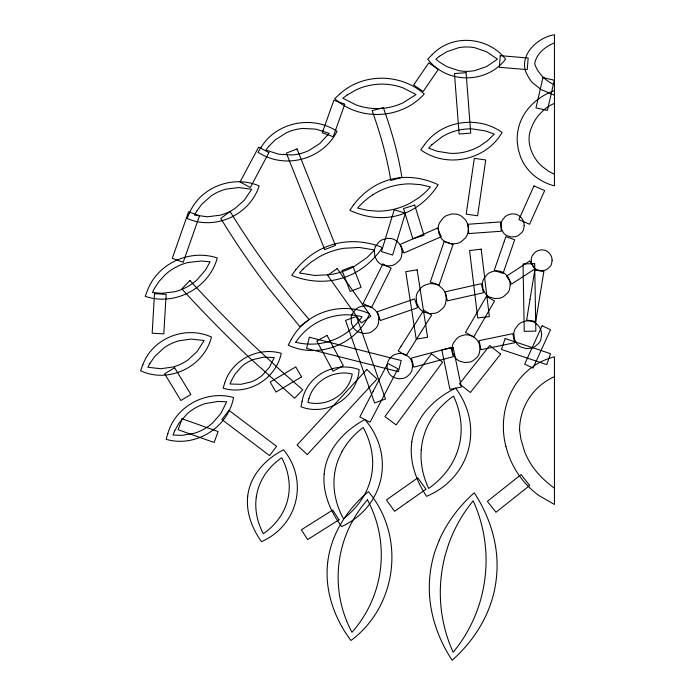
<?xml version="1.0" encoding="UTF-8"?>
<svg xmlns="http://www.w3.org/2000/svg" width="695" height="695" viewBox="0 0 695 695"><rect width="100%" height="100%" fill="white"/><g stroke="black" fill="none" stroke-linecap="round" stroke-linejoin="round"><path stroke-width="1.04" d="M554.454 42.89C545.358 46.496 536.332 53.628 534.681 63.818A32.83 32.83 0 0 0 538.104 71.012L541.544 75.546L545.54 79.352A37.521 37.521 0 0 0 554.454 84.747M554.454 90.558C538.112 96.292 523.709 109.193 518.974 126.195A47.147 47.147 0 0 0 517.245 141.71L518.27 149.382L520.442 156.627A46.452 46.452 0 0 0 528 169.467C534.768 177.607 544.263 183.219 554.454 185.895L554.454 34.75C536.444 37.539 516.576 57.251 527.8 75.911A30.841 30.841 0 0 0 532.605 82.809L541.214 89.612L554.454 95.206M554.454 174.263L548.772 171.387L541.77 166.201A39.389 39.389 0 0 1 536.427 160.171C529.642 150.85 526.515 138.401 531.527 127.524A43.429 43.429 0 0 1 539.207 114.562L543.586 110.157A41.5 41.5 0 0 1 554.445 103.346M554.454 488.177C544.845 481.244 536.21 472.774 530.033 462.601A71.759 71.759 0 0 1 524.473 451.307L520.876 438.936L519.573 430.049M505.951 446.659C499.097 420.684 505.943 390.66 526.002 372.19A65.339 65.339 0 0 1 554.445 356.796L554.454 504.457L539.033 495.613A86.501 86.501 0 0 1 505.995 446.65M519.547 430.049A58.606 58.606 0 0 1 554.488 376.647M295.766 342.261A61.421 61.421 0 0 0 362.06 316.712A61.421 61.421 0 0 0 295.731 342.244M324.148 474.068C322.515 493.094 330.386 511.624 341.688 526.549C384.448 506.716 395.611 455.373 364.936 419.58C344.251 430.413 326.172 449.908 324.148 474.068M421.24 449.874C420.197 463.096 423.012 476.449 428.65 488.411C439.527 480.879 448.666 470.741 454.426 458.787A68.883 68.883 0 0 0 460.95 434.636C461.984 421.413 459.169 408.061 453.531 396.098C442.654 403.639 433.515 413.768 427.755 425.722A68.883 68.883 0 0 0 421.24 449.874M247.715 496.178C245.917 512.467 252.137 528.565 261.468 541.657C297.99 525.698 308.901 480.627 283.551 449.813C265.62 458.917 249.948 475.476 247.715 496.178M446.32 298.668L445.521 303.689A14.213 14.213 0 0 1 443.349 307.746L439.005 311.577A16.098 16.098 0 0 1 435.148 313.228L429.545 313.706L423.689 311.942A14.204 14.204 0 0 1 419.311 308.241L416.713 303.133L416.192 297.008A14.195 14.195 0 0 1 417.495 292.482L421.083 287.713A16.732 16.732 0 0 1 424.662 285.237L429.91 283.621L434.462 283.89A14.63 14.63 0 0 1 439.978 286.34L443.106 289.381A15.611 15.611 0 0 1 445.703 294.471L446.32 298.668M468.413 228.907L467.605 233.928A14.213 14.213 0 0 1 465.442 237.985L461.098 241.817A16.098 16.098 0 0 1 457.241 243.467L451.637 243.945L445.773 242.181A14.204 14.204 0 0 1 441.403 238.489L438.806 233.372L438.284 227.248A14.195 14.195 0 0 1 439.588 222.721L443.167 217.952A16.732 16.732 0 0 1 446.755 215.476L452.002 213.869L456.554 214.138A14.63 14.63 0 0 1 462.071 216.588L465.198 219.629A15.611 15.611 0 0 1 467.796 224.711L468.413 228.907M552.125 260.304L551.569 263.813A9.765 9.765 0 0 1 550.075 266.628L547.069 269.26A11.111 11.111 0 0 1 544.394 270.39L540.51 270.711L536.453 269.486A9.86 9.86 0 0 1 533.421 266.923L531.623 263.379L531.258 259.148A9.843 9.843 0 0 1 532.161 256.021L534.637 252.719A11.554 11.554 0 0 1 537.122 250.999L540.753 249.887L543.916 250.07A10.13 10.13 0 0 1 547.73 251.772L549.25 253.11A10.79 10.79 0 0 1 551.7 257.393L552.125 260.304M378.888 319.596L378.141 324.252A13.083 13.083 0 0 1 376.134 327.997L372.112 331.524A14.899 14.899 0 0 1 368.559 333.035L363.407 333.478L357.995 331.854A13.049 13.049 0 0 1 353.955 328.457L351.557 323.731L351.079 318.058A13.066 13.066 0 0 1 352.287 313.888L355.605 309.483A15.542 15.542 0 0 1 358.924 307.199L363.746 305.713L367.942 305.956A13.5 13.5 0 0 1 373.033 308.224L375.057 310.005A14.386 14.386 0 0 1 378.323 315.721L378.888 319.596M402.144 252.163L401.397 256.82A13.083 13.083 0 0 1 399.382 260.564L395.368 264.091A14.899 14.899 0 0 1 391.815 265.603L386.655 266.046L381.251 264.421A13.049 13.049 0 0 1 377.211 261.025L374.814 256.299L374.327 250.626A13.066 13.066 0 0 1 375.535 246.456L378.862 242.051A15.542 15.542 0 0 1 382.172 239.758L387.002 238.281L391.198 238.524A13.5 13.5 0 0 1 396.289 240.783L398.305 242.572A14.386 14.386 0 0 1 401.571 248.289L402.144 252.163M412.604 366.1L411.918 370.348A12.05 12.05 0 0 1 410.067 373.78L407.383 376.36A13.718 13.718 0 0 1 403.117 378.419L398.409 378.827L393.448 377.35A11.893 11.893 0 0 1 389.756 374.249C385.682 369.184 386.246 361.053 391.285 356.83A14.352 14.352 0 0 1 394.326 354.737L398.739 353.373L402.57 353.599A12.38 12.38 0 0 1 407.235 355.675L409.094 357.308A13.188 13.188 0 0 1 412.083 362.547L412.604 366.1M480.045 348.664L479.289 353.321A13.083 13.083 0 0 1 477.283 357.065L473.26 360.592A14.899 14.899 0 0 1 469.707 362.104L464.555 362.538L459.143 360.922A13.049 13.049 0 0 1 455.112 357.525L452.706 352.799L452.228 347.126A13.066 13.066 0 0 1 453.435 342.948L456.763 338.552A15.542 15.542 0 0 1 460.073 336.258L464.894 334.773L469.09 335.025A13.5 13.5 0 0 1 474.181 337.284L476.205 339.073A14.386 14.386 0 0 1 479.472 344.781L480.045 348.664M510.269 284.715L509.522 289.372A13.083 13.083 0 0 1 507.506 293.116L503.493 296.643A14.899 14.899 0 0 1 499.94 298.155L494.779 298.598L489.376 296.982A13.049 13.049 0 0 1 485.336 293.577L482.938 288.851L482.452 283.178A13.066 13.066 0 0 1 483.668 279.008L486.986 274.603A15.542 15.542 0 0 1 490.296 272.318L495.127 270.833L499.323 271.076A13.5 13.5 0 0 1 504.414 273.344L506.429 275.124A14.386 14.386 0 0 1 509.696 280.841L510.269 284.715M524.221 225.423L523.596 229.298A10.903 10.903 0 0 1 521.919 232.425L518.574 235.362A12.423 12.423 0 0 1 515.612 236.621L511.311 236.986L506.811 235.64A10.877 10.877 0 0 1 503.441 232.808L501.443 228.872L501.043 224.146A10.885 10.885 0 0 1 502.051 220.662L504.822 216.996A12.953 12.953 0 0 1 507.576 215.085L511.598 213.852L515.099 214.06A11.25 11.25 0 0 1 519.339 215.945L521.024 217.431A11.989 11.989 0 0 1 523.743 222.191L524.221 225.423M541.657 334.712L540.91 339.368A13.083 13.083 0 0 1 538.903 343.113L534.881 346.64A14.899 14.899 0 0 1 531.327 348.152L526.176 348.586L520.764 346.97A13.049 13.049 0 0 1 516.724 343.573L514.326 338.847L513.848 333.174A13.066 13.066 0 0 1 515.056 328.996L518.383 324.6A15.542 15.542 0 0 1 521.693 322.306L526.515 320.821L530.711 321.073A13.5 13.5 0 0 1 535.802 323.331L537.826 325.121A14.386 14.386 0 0 1 541.092 330.837L541.657 334.712M154.499 293.672L152.179 333.2L163.803 333.895L166.131 294.367L154.499 293.672M327.71 562.324C324.391 590.229 334.191 618.376 350.984 640.486C397.575 605.832 405.741 536.149 368.428 491.669C346.979 509.296 330.933 534.42 327.71 562.324M411.805 441.968C409.155 461.193 415.966 480.471 426.556 496.317C470.576 477.865 484.406 426.226 455.625 388.192C434.123 398.409 415.106 417.547 411.805 441.968M500.27 55.678L499.34 67.302L527.244 69.63L528.174 58.006L500.27 55.678M256.29 497.116C254.535 509.696 257.385 522.614 263.327 533.751C272.31 527.522 279.85 519.104 284.42 509.122A53.889 53.889 0 0 0 288.729 494.353C290.484 481.774 287.634 468.856 281.692 457.718C272.709 463.956 265.169 472.365 260.599 482.347A53.889 53.889 0 0 0 256.29 497.116M471.61 176.825L466.206 214.147L477.595 215.771L485.736 159.963L474.346 158.338L471.61 176.825M530.007 299.284L526.662 320.065L535.732 321.455L543.872 271.467L534.803 270.068L530.007 299.284M302.125 401.224L300.996 406.792C327.206 416.809 357.291 397.627 359.124 369.592C335.19 360.714 306.443 375.509 302.125 401.224M542.943 77.649L535.967 107.881L547.356 110.436L554.332 80.212L542.943 77.649M309.362 337.266L306.573 348.43L398.426 371.686L401.215 360.523L309.362 337.266M308.98 398.504L307.85 402.379C327.458 407.435 348.621 393.935 352.269 374.006C334.182 369.488 314.105 380.382 308.98 398.504M167.851 433.471L166.131 439.344C195.625 447.884 228.064 427.668 233.563 397.497C206.38 389.852 175.626 406.036 167.851 433.471M394.239 209.725L381.451 251.581L392.614 255.074L405.402 213.217L394.239 209.725M224.659 383.206L223.095 388.192C248.167 395.785 276.071 378.957 281.232 353.312C258.114 346.501 231.713 359.932 224.659 383.206M448.501 544.498L445.521 554.071A147.088 147.088 0 0 0 440.3 593.695C440.474 613.824 444.783 633.918 453.183 652.231C466.076 636.724 475.467 618.428 480.844 599.012A147.088 147.088 0 0 0 486.066 559.388C485.892 539.25 481.583 519.165 473.182 500.852C462.444 513.796 454.113 528.652 448.501 544.498M444.235 241.347L430.283 282.04L439.118 285.063L453.07 244.371L444.235 241.347M505.152 338.552L501.434 349.481L546.774 364.588L550.501 353.659L505.152 338.552M504.292 241.208L494.223 270.416L503.058 273.439L514.691 239.723L505.856 236.7L504.292 241.208M199.5 215.771L183.219 262.276L172.291 258.323L188.571 211.819L199.5 215.771M322.932 130.912L322.272 132.762L333.2 136.715L344.824 104.163L333.895 100.21L322.932 130.912M182.055 418.772L178.102 429.701L214.147 442.489L218.1 431.56L182.055 418.772M147.418 290.527L145.203 296.348C174.845 306.486 209.126 288.208 217.283 257.975C189.909 248.827 157.643 263.257 147.418 290.527M439.249 540.05L435.252 550.544A118.923 118.923 0 0 0 429.475 594.364C430.848 617.89 439.197 640.651 452.141 660.25C469.716 644.699 483.685 624.892 491.113 602.539A118.923 118.923 0 0 0 496.89 558.719C495.518 535.193 487.169 512.423 474.225 492.833C459.464 505.943 447.224 521.945 439.249 540.05M142.779 364.936L140.546 370.756C168.659 383.857 203.861 367.082 211.471 337.04C185.635 325.26 152.561 337.857 142.779 364.936M231.444 380.556L230.071 384.005L240.965 384.309L251.043 381.946A38.095 38.095 0 0 0 262.606 375.013L269.417 367.238L274.256 357.499L263.362 357.195L253.284 359.558A38.095 38.095 0 0 0 241.721 366.491L234.91 374.266L231.444 380.556M174.671 430.883L172.986 435.044L181.873 435.391L194.47 433.211A48.719 48.719 0 0 0 212.479 423.099L220.784 413.577L226.7 401.797L217.822 401.458L205.216 403.63A48.719 48.719 0 0 0 187.216 413.742L178.902 423.264L174.671 430.883M189.518 212.861L187.059 218.447C215.085 230.766 249.826 215.042 259.139 185.895C233.277 174.766 200.733 186.72 189.518 212.861M533.986 185.895L518.87 219.611L529.573 224.259L544.68 190.543L533.986 185.895M542.126 325.755L524.69 364.128L533.056 368.081L550.501 329.708L542.126 325.755M341.818 451.915L339.143 457.501A65.704 65.704 0 0 0 333.965 481.348C333.652 494.353 337.214 507.263 343.434 518.644C353.798 510.86 362.382 500.591 367.481 488.628A65.704 65.704 0 0 0 372.659 464.781C372.972 451.776 369.419 438.866 363.198 427.486C354.485 434.045 347.031 442.307 341.818 451.915M382.841 264.022L363.077 303.55L371.451 307.737L391.216 268.209L382.841 264.022M154.472 288.399L152.405 292.508L161.475 293.316L174.541 291.787A51.951 51.951 0 0 0 197.085 279.772L205.659 269.782L210.072 261.815L201.011 261.007L187.945 262.536A51.951 51.951 0 0 0 165.401 274.551L159.442 280.936L154.472 288.399M373.119 391.346L359.828 416.913L370.053 422.256L397.957 368.776L387.723 363.424L373.119 391.346M268.904 152.639L250.304 187.52L240.07 181.942L258.67 147.062L268.904 152.639M149.955 363.337L147.879 367.264L160.858 368.724L173.22 366.96A47.425 47.425 0 0 0 187.954 359.958L197.111 351.496L204.148 340.524L191.16 339.064L178.797 340.828A47.425 47.425 0 0 0 164.063 347.83L154.907 356.292L149.955 363.337M291.318 339.368L288.208 345.172C318.345 359.254 356.743 344.494 369.592 313.784C341.697 300.996 305.913 312.055 291.318 339.368M196.685 211.176L194.496 215.076L207.518 216.779L219.985 215.233A47.99 47.99 0 0 0 234.962 208.474L244.362 200.151L251.694 189.266L238.68 187.554L226.214 189.101A47.99 47.99 0 0 0 211.237 195.86L201.828 204.191L196.685 211.176M486.439 296.348L465.511 332.384L473.643 337.04L494.571 300.996L486.439 296.348M401.119 346.223L398.192 350.871L406.097 355.753L431.673 315.061L423.768 310.179L401.119 346.223M261.407 146.827L257.975 152.179C284.403 169.901 322.862 159.763 337.04 131.251C312.628 115.162 277.088 121.729 261.407 146.827M414.515 83.721L413.655 84.972L423.185 91.488L438.302 69.396L428.772 62.889L414.515 83.721M353.712 204.712L349.828 210.307C361.417 215.78 374.37 218.525 387.185 217.379A63.81 63.81 0 0 0 404.777 213.183C418.659 207.675 430.231 197.267 438.189 184.731C426.6 179.258 413.638 176.513 400.824 177.659A63.81 63.81 0 0 0 383.232 181.855C371.495 186.538 361.348 194.696 353.712 204.712M295.688 269.912L291.692 275.42C303.776 280.285 317.033 282.3 329.995 280.728A71.324 71.324 0 0 0 353.729 273.43C365.318 267.445 375.144 258.332 382.38 247.516C370.296 242.642 357.039 240.626 344.077 242.199A71.324 71.324 0 0 0 320.343 249.505C310.787 254.457 302.403 261.511 295.688 269.912M424.515 144.664L420.744 149.851C446.842 168.694 486.048 160.302 502.129 132.415C477.995 115.274 441.89 120.296 424.515 144.664M431.439 353.781L384.934 416.557L396.098 424.932L442.602 362.147L431.439 353.781M228.907 410.285L221.931 419.58L269.599 455.625L276.575 446.32L228.907 410.285M268.774 146.35L265.881 150.085L279.043 154.29L292.169 154.976A48.398 48.398 0 0 0 308.728 150.607L319.796 143.535L329.135 133.344L315.964 129.131L302.846 128.453A48.398 48.398 0 0 0 286.279 132.823L275.22 139.895L268.774 146.35M500.617 354.129L470.393 392.493L459.464 383.892L489.688 345.519L500.617 354.129M303.02 269.13L299.484 272.979L314.878 275.481L330.316 274.621A74.999 74.999 0 0 0 354.563 266.246L367.264 257.358L374.588 249.957L359.193 247.446L343.756 248.306A74.999 74.999 0 0 0 319.509 256.69L310.839 262.302L303.02 269.13M366.804 369.471L297.043 445.043L307.277 454.582L377.029 379.01L366.804 369.471M431.856 144.708L428.65 148.105L437.372 151.319L450.681 153.378A54.749 54.749 0 0 0 480.236 145.82L487.603 140.633L494.223 134.152L485.51 130.938L472.192 128.888A54.749 54.749 0 0 0 442.645 136.446L431.856 144.708M189.961 280.528L181.821 288.903A1309.884 1309.884 0 0 0 251.468 359.576L294.602 398.192L302.742 389.817L281.119 370.93L252.493 344.442A1314.627 1314.627 0 0 1 189.97 280.528M432.194 54.67L427.72 59.162C446.789 84.086 486.552 84.086 505.621 59.162C488.02 36.609 452.124 33.412 432.194 54.67M339.62 94.138L334.712 98.699C359.871 121.46 401.571 119.305 424.237 94.042C400.85 73.166 362.816 72.697 339.62 94.138M439.396 56.304L435.861 59.162L439.396 62.029L446.824 66.607L458.604 70.612A43.021 43.021 0 0 0 474.737 70.612L486.517 66.607L497.481 59.162L486.517 51.725L474.737 47.72A43.021 43.021 0 0 0 458.604 47.72L446.824 51.725L439.396 56.304M529.686 485.51L495.969 512.25L487.369 501.321L521.085 474.581L529.686 485.51M346.909 95.172L342.852 98.23L356.257 104.98A61.09 61.09 0 0 0 403.43 102.582L416.096 94.511L402.692 87.752A61.09 61.09 0 0 0 355.51 90.15L346.909 95.172M230.071 211.471L220.775 218.447A813.949 813.949 0 0 0 268.6 288.347L299.832 326.572L309.136 319.596L293.342 300.909L272.892 274.725A825.573 825.573 0 0 1 230.088 211.462M337.153 268.557L327.623 275.298L361.339 322.966L370.869 316.225L337.153 268.557M407.583 502.129L394.586 511.32L386.446 499.922L417.843 477.83L425.974 489.228L407.583 502.129M372.781 194.817L368.663 197.675A67.319 67.319 0 0 0 357.612 208.1L367.499 210.385L377.489 211.167A69.465 69.465 0 0 0 410.927 202.758L419.346 197.363A67.319 67.319 0 0 0 430.396 186.938L420.518 184.653L410.519 183.871A69.465 69.465 0 0 0 377.081 192.28L372.781 194.817M529.798 260.999L506.551 276.115L511.668 284.02L534.915 268.904L529.798 260.999M339.012 519.799L307.624 539.572L301.343 529.798L332.731 510.034L339.012 519.799M174.619 367.733L164.619 373.78L180.891 400.52L190.89 394.473L174.619 367.733M301.578 376.916L276.002 392.032L270.181 382.033L295.766 366.917L301.578 376.916M327.041 335.407L316.807 340.993L333.087 371.217L343.313 365.639L327.041 335.407M437.485 228.099L400.285 244.371L404.004 252.98L441.212 236.7L437.485 228.099M297.043 148.921L286.349 153.109L324.713 249.609L335.407 245.422L297.043 148.921M352.964 266.35L342.036 270.537L350.176 291.457L361.105 287.278L352.964 266.35M356.448 316.46L345.519 320.412L374.588 402.961L385.517 399.008L356.448 316.46M409.607 300.631L377.376 311.69L380.4 320.525L417.608 307.737L414.585 298.902L409.607 300.631M414.698 205.077L403.543 208.561L412.839 238.793L424.002 235.31L414.698 205.077M383.31 107.647L372.146 110.67C380.191 133.371 386.976 156.61 390.746 180.431L401.91 177.407C398.148 153.586 391.45 130.312 383.31 107.647M450.977 347.613L411.449 358.081L413.768 367.151L453.296 356.683L450.977 347.613M453.6 299.467L447.372 300.874L445.278 291.813L481.322 283.673L483.416 292.743L453.6 299.467M514.691 342.731L480.975 349.707L479.107 340.637L512.823 333.661L514.691 342.731M453.183 347.5L441.794 349.828L449.926 389.356L461.324 387.028L453.183 347.5M417.139 269.834L405.75 271.693L416.209 339.125L427.607 337.266L417.139 269.834M481.201 249.14L469.577 250.539L477.717 317.971L489.341 316.572L481.201 249.14M466.093 72.654L454.461 73.583L459.117 134.039L470.741 133.11L466.093 72.654M489.836 222.695L468.065 224.259L468.76 233.563L501.321 231.235L500.617 221.931L489.836 222.695M534.681 263.674L523.057 263.909L524.221 331.341L535.845 331.107L534.681 263.674M367.499 499.801A116.647 116.647 0 0 0 351.974 632.311A116.647 116.647 0 0 0 367.438 499.835"/></g></svg>
